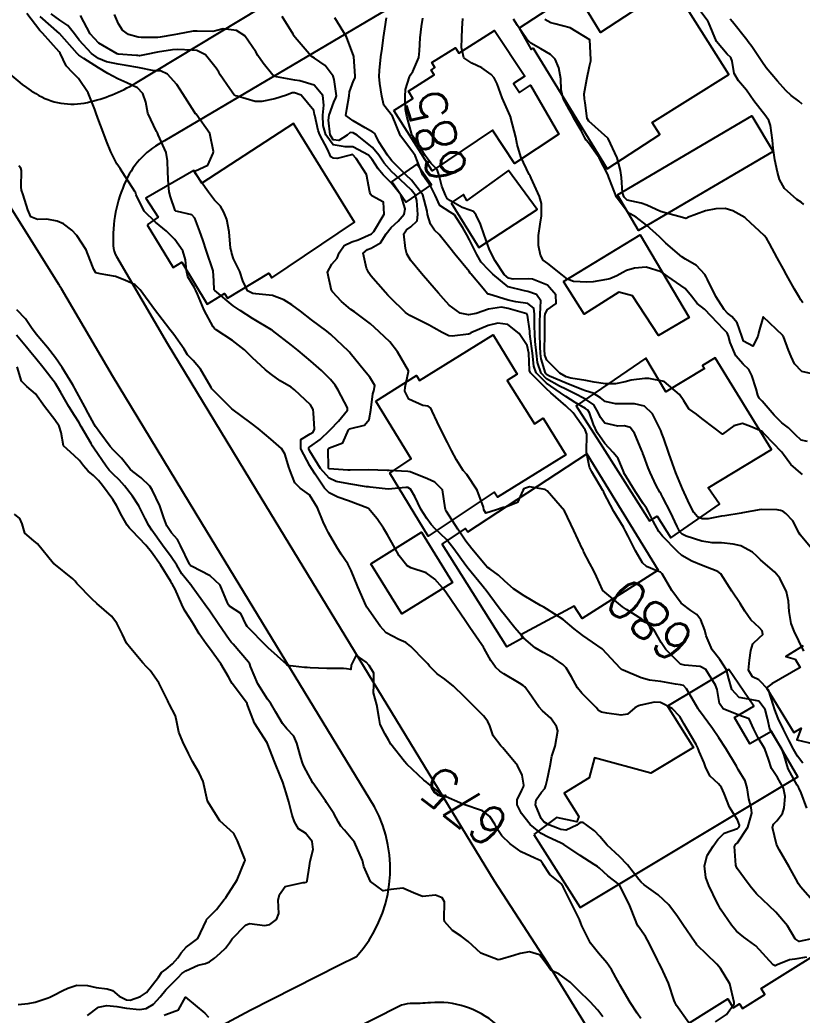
# Model space of a CAD drawing. Header units: metres. Extents: x 298520 to 308411, y 7433745 to 7450750.
# Drawn here: x 300716.8 to 300796.5, y 7447536.9 to 7447638.3 of the extents above; entities that cross this region are included whole.
import ezdxf
from ezdxf.enums import TextEntityAlignment as Align

# ---------------------------------------------------------------- set-up
doc = ezdxf.new("R2010")
doc.units = ezdxf.units.M
doc.header["$LTSCALE"] = 10
for name, color, linetype in [('Cotas', 45, 'Continuous'), ('Curvas de Nivel 1m', 11, 'Continuous'), ('Curvas de Nivel 5m', 15, 'Continuous'), ('Edificações', 30, 'Continuous'), ('Vias Primárias', 230, 'Continuous')]:
    doc.layers.add(name, color=color, linetype=linetype)
doc.styles.add('Style-STANDARD', font='STANDARD.shx')

msp = doc.modelspace()

# ---------------------------------------------------------------- linework, layer by layer
at = {"layer": 'Curvas de Nivel 1m', "flags": 128}
for points, elevation in [([(300796.67, 7447619.5), (300796.39, 7447619.74), (300795.95, 7447620.03), (300794.69, 7447621.15), (300794.17, 7447622.06), (300793.97, 7447622.8), (300793.69, 7447624.06), (300793.55, 7447625.25), (300793.47, 7447626.06), (300793.27, 7447627.56), (300793.1, 7447628.07), (300792.78, 7447628.52), (300791.58, 7447630.08), (300790.81, 7447631.16), (300790.02, 7447632.1), (300789.58, 7447632.86), (300789.36, 7447634.11), (300789.21, 7447634.48), (300788.85, 7447634.83), (300787.76, 7447636.13), (300786.95, 7447638.08), (300786.93, 7447638.14), (300786.89, 7447638.19), (300785.43, 7447640.15)], 689), ([(300787.67, 7447536.24), (300788.79, 7447537), (300789.55, 7447538.1), (300789.58, 7447538.22), (300789.14, 7447540.11), (300788.16, 7447541.69), (300787.8, 7447542.12), (300787.74, 7447542.18), (300786.8, 7447543.09), (300785.77, 7447544.1), (300785.73, 7447544.15), (300785.59, 7447544.33), (300784.33, 7447546.16), (300783.8, 7447546.99), (300782.92, 7447548.18), (300781.83, 7447549.18), (300780.4, 7447550.21), (300780.09, 7447550.47), (300779.85, 7447550.76), (300778.72, 7447552.23), (300777.88, 7447553.08), (300776.62, 7447554.25), (300775.9, 7447555.12), (300775.34, 7447555.7), (300774.56, 7447556.28), (300774.18, 7447556.55), (300773.92, 7447556.54), (300773.75, 7447556.45), (300773.56, 7447556.29), (300772.45, 7447555.76), (300771.91, 7447555.84), (300771.56, 7447555.97), (300770.68, 7447556.33), (300770.2, 7447556.62), (300769.92, 7447556.98), (300769.34, 7447558.35), (300769.4, 7447558.88), (300769.95, 7447559.64), (300770.29, 7447560.01), (300770.4, 7447560.33), (300770.52, 7447560.88), (300770.83, 7447562.33), (300771.01, 7447563.31), (300771.33, 7447564.32), (300771.6, 7447565.89), (300771.49, 7447566.32), (300770.89, 7447567.17), (300770.05, 7447567.94), (300769.66, 7447568.34), (300768.68, 7447569.75), (300768.24, 7447570.36), (300768.08, 7447570.5), (300767.7, 7447570.76), (300766.1, 7447571.7), (300765.69, 7447571.98), (300765.26, 7447572.39), (300764.78, 7447573.07), (300764.12, 7447574.29), (300764.05, 7447574.41), (300763.87, 7447574.67), (300762.64, 7447576.43), (300762.16, 7447577.14), (300761.29, 7447578.44), (300760.2, 7447580.01), (300759.87, 7447580.46), (300759.1, 7447581.35), (300758.22, 7447581.98), (300756.64, 7447582.5), (300756.23, 7447582.73), (300755.45, 7447583.72), (300755.01, 7447584.52), (300754.26, 7447585.87), (300753.87, 7447586.53), (300753.23, 7447587.49), (300752.34, 7447588.55), (300752.29, 7447588.57), (300752.26, 7447588.58), (300750.3, 7447589.31), (300749.2, 7447589.69), (300748.32, 7447590.14), (300747.85, 7447590.6), (300746.9, 7447592.05), (300746.52, 7447592.62), (300746.35, 7447592.88), (300745.45, 7447594.63), (300745.44, 7447595.57), (300746.39, 7447596.16), (300746.69, 7447596.32), (300746.84, 7447596.62), (300746.73, 7447598.29), (300746.69, 7447598.62), (300746.42, 7447599.1), (300744.81, 7447600.64), (300744.45, 7447600.9), (300743.35, 7447601.56), (300742.46, 7447602.18), (300741.85, 7447602.68), (300740.48, 7447603.93), (300739.69, 7447604.7), (300738.5, 7447605.66), (300736.83, 7447606.74), (300736.65, 7447606.87), (300736.52, 7447607.04), (300735.61, 7447608.75), (300734.92, 7447610.39), (300734.76, 7447610.76), (300734.57, 7447611.09), (300733.94, 7447612.13), (300733.81, 7447612.77), (300733.7, 7447613.88), (300733.41, 7447614.78), (300732.62, 7447615.94), (300731.77, 7447616.8), (300730.64, 7447617.7), (300729.48, 7447618.82), (300728.67, 7447620.51), (300728.6, 7447620.75), (300728.55, 7447620.83), (300728.3, 7447621.22), (300727.26, 7447622.85), (300727.03, 7447623.18), (300726.71, 7447623.64), (300726.08, 7447624.87), (300725.64, 7447625.97), (300725.31, 7447626.87), (300724.77, 7447628.3), (300724.56, 7447628.88), (300724.47, 7447629.19), (300723.79, 7447630.89), (300722.81, 7447632.36), (300722.21, 7447632.91), (300721.54, 7447633.63), (300720.92, 7447634.93), (300720.84, 7447635.06), (300719.13, 7447636.95), (300718.88, 7447637.23), (300717.54, 7447638.96)], 677), ([(300796.94, 7447542.83), (300795.75, 7447542.65), (300795.21, 7447542.58), (300793.94, 7447542.05), (300793.81, 7447541.99), (300793.74, 7447541.97), (300793.67, 7447541.98), (300793.55, 7447542.05), (300791.77, 7447543.99), (300791.68, 7447544.07), (300790.55, 7447544.86), (300789.79, 7447545.5), (300789.28, 7447546.11), (300788.19, 7447547.73), (300787.96, 7447548.12), (300787.82, 7447548.39), (300786.97, 7447550.13), (300786.67, 7447550.96), (300786.56, 7447552.14), (300786.81, 7447553.2), (300787.44, 7447554.13), (300787.9, 7447554.84), (300788.54, 7447555.48), (300789.91, 7447555.96), (300790.06, 7447556.1), (300790.1, 7447556.29), (300789.92, 7447556.82), (300789.1, 7447558.11), (300788.56, 7447559.5), (300788.29, 7447560.12), (300787.97, 7447560.51), (300787.11, 7447561.27), (300786.69, 7447562.14), (300786.5, 7447562.65), (300786, 7447563.79), (300785.85, 7447564.15), (300785.68, 7447564.49), (300784.7, 7447566.16), (300784.46, 7447566.59), (300784.04, 7447567.34), (300783.26, 7447568.18), (300782.06, 7447568.77), (300781.45, 7447568.81), (300780.06, 7447568.51), (300779.83, 7447568.45), (300779.45, 7447568.23), (300778.69, 7447567.59), (300778.05, 7447567.48), (300776.61, 7447567.69), (300776.05, 7447567.78), (300775.76, 7447567.98), (300775.51, 7447568.27), (300774.07, 7447569.73), (300773.62, 7447570.29), (300773.01, 7447571.38), (300772.45, 7447572.31), (300772.11, 7447572.66), (300771.12, 7447573.33), (300770.12, 7447573.86), (300769.29, 7447574.35), (300768.14, 7447575.34), (300767.24, 7447576.37), (300766.17, 7447577.71), (300765.86, 7447578.08), (300765.64, 7447578.39), (300764.2, 7447580.33), (300764.14, 7447580.41), (300763.88, 7447580.74), (300762.47, 7447582.43), (300762.23, 7447582.74), (300761.01, 7447584.44), (300760.26, 7447585.38), (300759.11, 7447586.47), (300758.7, 7447586.9), (300758.28, 7447587.51), (300757.67, 7447588.49), (300757.05, 7447589.76), (300756.62, 7447590.5), (300756.32, 7447590.67), (300756.13, 7447590.69), (300754.32, 7447590.52), (300752.51, 7447590.73), (300752.32, 7447590.74), (300752.12, 7447590.76), (300750.33, 7447591.07), (300749.03, 7447591.29), (300748.33, 7447591.63), (300747.46, 7447592.61), (300746.36, 7447594.39), (300746.24, 7447594.62), (300746.24, 7447594.74), (300746.37, 7447594.84), (300747.42, 7447595.57), (300748.39, 7447596.52), (300748.43, 7447596.56), (300748.47, 7447596.6), (300749.26, 7447597.44), (300750.18, 7447598.57), (300750.2, 7447598.79), (300749.24, 7447600.59), (300748.94, 7447601.09), (300748.45, 7447601.69), (300747.54, 7447602.61), (300746.47, 7447603.55), (300745.18, 7447604.63), (300744.49, 7447605.19), (300742.57, 7447606.67), (300742.54, 7447606.69), (300742.51, 7447606.7), (300742.44, 7447606.75), (300740.52, 7447607.89), (300739.25, 7447608.7), (300738.54, 7447609.2), (300736.67, 7447610.74), (300736.63, 7447610.8), (300736.57, 7447611.72), (300736.5, 7447612.74), (300736.47, 7447612.85), (300735.85, 7447614.75), (300735.46, 7447615.91), (300735.17, 7447616.75), (300734.65, 7447618.12), (300734.33, 7447618.44), (300732.87, 7447618.79), (300732.7, 7447618.84), (300732.65, 7447618.89), (300732.16, 7447620.28), (300732.04, 7447620.79), (300731.98, 7447621.5), (300731.91, 7447622.79), (300731.88, 7447623.95), (300731.72, 7447624.8), (300730.93, 7447626.62), (300730.85, 7447626.81), (300730.82, 7447626.87), (300730.75, 7447626.96), (300729.87, 7447628.82), (300729.67, 7447629.93), (300729.36, 7447630.82), (300728.8, 7447631.41), (300727.74, 7447631.91), (300726.81, 7447632.3), (300725.79, 7447632.87), (300724.83, 7447633.42), (300723.34, 7447634.39), (300722.84, 7447634.73), (300722.75, 7447634.81), (300722.67, 7447634.9), (300720.87, 7447636.93), (300718.89, 7447638.65)], 678), ([(300797.78, 7447544.78), (300796.18, 7447544.43), (300795.78, 7447544.71), (300795, 7447546.04), (300793.81, 7447547.43), (300793.13, 7447548.06), (300791.83, 7447549.3), (300791.19, 7447550.08), (300790.62, 7447550.86), (300789.86, 7447551.88), (300789.77, 7447552.1), (300789.75, 7447552.22), (300789.61, 7447554.1), (300789.69, 7447554.3), (300789.9, 7447554.5), (300790.96, 7447556.08), (300791.36, 7447557.51), (300791.29, 7447558.08), (300791.06, 7447558.97), (300790.89, 7447560.09), (300790.69, 7447560.81), (300789.98, 7447561.97), (300789.9, 7447562.1), (300789.8, 7447562.29), (300788.72, 7447564.11), (300788.02, 7447565.18), (300787.35, 7447566.13), (300786.05, 7447567.93), (300785.97, 7447568.06), (300785.91, 7447568.14), (300785.66, 7447568.54), (300784.72, 7447570.16), (300784.42, 7447570.5), (300784.09, 7447570.59), (300783.6, 7447570.66), (300782.09, 7447570.92), (300780.94, 7447571.06), (300780.09, 7447571.29), (300778.26, 7447572.08), (300778.1, 7447572.15), (300777.99, 7447572.24), (300776.12, 7447574.26), (300774.14, 7447575.61), (300773.29, 7447576.3), (300772.16, 7447577.25), (300770.46, 7447578.33), (300770.18, 7447578.48), (300769.86, 7447578.65), (300768.19, 7447579.64), (300767.09, 7447580.37), (300766.21, 7447581.14), (300765.57, 7447581.75), (300764.68, 7447582.4), (300764.4, 7447582.58), (300764.23, 7447582.76), (300762.86, 7447584.42), (300762.25, 7447585.22), (300761.44, 7447586.44), (300760.29, 7447588.25), (300760.21, 7447588.37), (300760.16, 7447588.45), (300760.13, 7447588.62), (300759.86, 7447590.46), (300759.1, 7447591.23), (300758.33, 7447591.58), (300756.57, 7447592.27), (300756.34, 7447592.32), (300754.45, 7447592.41), (300754.34, 7447592.41), (300754.24, 7447592.42), (300752.34, 7447592.49), (300750.47, 7447592.44), (300750.34, 7447592.45), (300750.23, 7447592.46), (300748.34, 7447592.57), (300748.3, 7447592.6), (300748.27, 7447592.68), (300748.22, 7447594.6), (300748.28, 7447594.69), (300748.36, 7447594.73), (300749.73, 7447595.22), (300750.3, 7447596.57), (300750.39, 7447596.66), (300751.93, 7447597.03), (300752.4, 7447597.62), (300752.58, 7447598.55), (300752.78, 7447600.21), (300752.86, 7447600.54), (300752.98, 7447601.07), (300752.46, 7447601.91), (300751.94, 7447602.56), (300750.48, 7447604.37), (300750.39, 7447604.48), (300750.3, 7447604.57), (300748.51, 7447606.26), (300748.09, 7447606.6), (300746.52, 7447607.75), (300745.41, 7447608.63), (300744.54, 7447609.28), (300743.7, 7447609.81), (300742.55, 7447610.24), (300740.85, 7447610.4), (300740.56, 7447610.44), (300740.01, 7447610.7), (300739.54, 7447611.73), (300739.24, 7447612.7), (300738.6, 7447613.99), (300738.42, 7447614.53), (300738.37, 7447614.71), (300738.27, 7447615.05), (300738.15, 7447616.72), (300737.9, 7447617.98), (300737.59, 7447618.73), (300737.26, 7447619.34), (300736.66, 7447619.94), (300736.05, 7447620.75), (300734.7, 7447622.62), (300734.64, 7447622.76), (300734.63, 7447622.83), (300734.7, 7447622.95), (300735.96, 7447623.5), (300736.53, 7447624.74), (300736.55, 7447624.92), (300736.16, 7447626.75), (300734.77, 7447628.72), (300734.73, 7447628.76), (300734.62, 7447628.91), (300733.43, 7447630.77), (300732.81, 7447631.74), (300731.87, 7447632.79), (300731.16, 7447633.14), (300730.83, 7447633.12), (300730.51, 7447633.13), (300728.83, 7447633.47), (300727.65, 7447633.67), (300726.83, 7447633.79), (300725.67, 7447634.04), (300724.84, 7447634.37), (300724.14, 7447634.89), (300722.86, 7447636.25), (300722.38, 7447636.91), (300721.71, 7447637.75), (300720.89, 7447638.3), (300720.03, 7447638.94)], 679), ([(300796.96, 7447558.01), (300796.4, 7447559.58), (300796.2, 7447560.03), (300796.11, 7447560.17), (300795.97, 7447560.37), (300795.06, 7447562.04), (300794.64, 7447563.4), (300794.42, 7447564.05), (300794.01, 7447564.69), (300793.2, 7447566.06), (300792.97, 7447567.14), (300792.73, 7447568.06), (300792.07, 7447568.92), (300791.04, 7447569.12), (300790.07, 7447569.28), (300789.34, 7447570.11), (300789.02, 7447571.18), (300788.78, 7447572.11), (300788.11, 7447573.17), (300787.33, 7447574.13), (300786.7, 7447575.58), (300786.59, 7447576.14), (300786.16, 7447577.2), (300785.75, 7447577.73), (300785.15, 7447578.16), (300784.18, 7447578.91), (300783.23, 7447580.18), (300782.22, 7447581.9), (300782.08, 7447582.05), (300781.69, 7447582.2), (300780.64, 7447582.63), (300780.23, 7447583.01), (300779.51, 7447584.23), (300778.76, 7447585.74), (300778.51, 7447586.24), (300778.28, 7447586.63), (300777.31, 7447588.25), (300776.31, 7447590.16), (300776.28, 7447590.23), (300776.26, 7447590.26), (300776.2, 7447590.38), (300775.06, 7447592.28), (300774.83, 7447592.76), (300774.54, 7447594.29), (300774.57, 7447596.11), (300774.5, 7447596.29), (300774.47, 7447596.37), (300774.4, 7447596.54), (300773.18, 7447598.3), (300772.42, 7447599.01), (300770.89, 7447600.33), (300770.44, 7447600.72), (300768.82, 7447602.35), (300768.72, 7447602.61), (300768.65, 7447604.36), (300768.49, 7447605.13), (300767.66, 7447606.37), (300766.52, 7447607.28), (300765.5, 7447607.41), (300764.52, 7447607.17), (300762.74, 7447606.43), (300762.6, 7447606.34), (300762.51, 7447606.31), (300760.86, 7447606.09), (300760.51, 7447606.13), (300759.82, 7447606.46), (300759, 7447606.95), (300758.52, 7447607.23), (300757.08, 7447607.94), (300756.53, 7447608.2), (300756.11, 7447608.5), (300754.55, 7447610.03), (300754.3, 7447610.28), (300754.06, 7447610.53), (300752.58, 7447612.24), (300752.36, 7447612.55), (300752.12, 7447613.02), (300751.78, 7447614.56), (300752.23, 7447614.93), (300752.61, 7447615.07), (300753.55, 7447615.61), (300754.14, 7447616.53), (300754.64, 7447617.18), (300755.36, 7447617.8), (300755.95, 7447618.51), (300756.08, 7447619.08), (300755.64, 7447620.51), (300754.69, 7447621.67), (300753.82, 7447622.53), (300753.32, 7447623.15), (300752.72, 7447624.1), (300752.32, 7447624.55), (300750.74, 7447625.38), (300749.95, 7447625.37), (300748.74, 7447625.6), (300747.97, 7447626.6), (300747.72, 7447627.56), (300747.69, 7447628.61), (300747.8, 7447629.62), (300747.68, 7447630.61), (300746.81, 7447631.66), (300745.35, 7447632.1), (300744.82, 7447632.17), (300742.96, 7447632.52), (300742.82, 7447632.55), (300742.59, 7447632.67), (300741.62, 7447633.9), (300741.07, 7447634.69), (300740.85, 7447635.06), (300739.73, 7447636.7), (300738.88, 7447637.25), (300737.54, 7447637.39), (300736.88, 7447637.22), (300736.48, 7447637.14), (300734.88, 7447637.17), (300734.48, 7447637.16), (300732.87, 7447636.86), (300732.52, 7447636.79), (300731.12, 7447636.55), (300730.87, 7447636.53), (300729.19, 7447636.51), (300728.87, 7447636.54), (300727.88, 7447636.84), (300727.29, 7447637.27), (300726.88, 7447637.92), (300726.46, 7447638.86)], 681), ([(300796.57, 7447562.6), (300796, 7447563.32), (300795.6, 7447564.03), (300795.18, 7447564.87), (300794.59, 7447566.04), (300794.04, 7447567.15), (300793.69, 7447568.05), (300793.53, 7447568.59), (300793.05, 7447570.06), (300792.09, 7447571.08), (300791.43, 7447571.41), (300791.04, 7447572.09), (300791.11, 7447573.09), (300791.26, 7447574.08), (300791.46, 7447574.75), (300792.14, 7447575.39), (300792.5, 7447575.71), (300792.41, 7447576.07), (300792.16, 7447576.4), (300791.27, 7447577.19), (300790.65, 7447578.09), (300790.18, 7447578.85), (300789.34, 7447580.11), (300788.22, 7447581.88), (300787.91, 7447582.12), (300786.23, 7447582.77), (300785.24, 7447583.17), (300784.24, 7447583.77), (300783.8, 7447584.17), (300782.27, 7447585.72), (300781.89, 7447586.2), (300781.33, 7447587.25), (300780.84, 7447588.21), (300780.64, 7447588.56), (300780.3, 7447589.06), (300779.53, 7447590.23), (300778.34, 7447592.19), (300778.32, 7447592.24), (300777.74, 7447593.63), (300777.25, 7447594.25), (300776.38, 7447595.15), (300775.63, 7447596.27), (300775.24, 7447597.11), (300774.83, 7447598.28), (300774.67, 7447598.55), (300774.42, 7447598.74), (300773.39, 7447599.33), (300772.43, 7447599.96), (300771.89, 7447600.32), (300770.45, 7447601.3), (300769.4, 7447602.35), (300769.15, 7447603.03), (300769.03, 7447604.35), (300768.79, 7447606.08), (300768.77, 7447606.36), (300768.75, 7447606.6), (300768.53, 7447608.25), (300768.45, 7447608.36), (300766.54, 7447608.93), (300765.89, 7447609.04), (300764.54, 7447608.84), (300763.28, 7447608.42), (300762.53, 7447608.28), (300761.66, 7447608.44), (300760.54, 7447609.27), (300759.98, 7447609.89), (300759.46, 7447610.47), (300758.57, 7447611.48), (300757.72, 7447612.49), (300756.6, 7447613.85), (300756.22, 7447614.5), (300756.09, 7447615.02), (300755.93, 7447616.51), (300756.2, 7447616.94), (300756.64, 7447617.24), (300757.3, 7447617.84), (300757.37, 7447618.49), (300757.24, 7447619.92), (300757.09, 7447620.5), (300756.68, 7447621.01), (300755.04, 7447622.52), (300754.71, 7447622.84), (300753.91, 7447623.73), (300753.37, 7447624.54), (300752.73, 7447625.33), (300751.17, 7447626.57), (300750.76, 7447626.82), (300750.46, 7447626.86), (300750.17, 7447626.58), (300749.31, 7447626.02), (300748.75, 7447626.11), (300748.44, 7447626.59), (300748.27, 7447628.1), (300748.31, 7447628.6), (300748.79, 7447629.95), (300749.02, 7447630.36), (300749.06, 7447630.59), (300748.82, 7447632.25), (300748.72, 7447632.59), (300747.91, 7447633.68), (300746.84, 7447634.41), (300746.51, 7447634.62), (300744.86, 7447636.51), (300744.77, 7447636.64), (300744.65, 7447636.86), (300743.53, 7447638.65)], 682), ([(300796.66, 7447574.02), (300796.14, 7447575.06), (300795.68, 7447576.03), (300795.36, 7447576.84), (300795.16, 7447578.04), (300795.11, 7447579.11), (300794.9, 7447580.04), (300794.21, 7447581.46), (300793.72, 7447582.06), (300792.24, 7447583.33), (300791.86, 7447583.69), (300791.42, 7447584.08), (300790.25, 7447584.75), (300789.45, 7447584.92), (300788.26, 7447585.03), (300787.32, 7447585.06), (300786.26, 7447585.23), (300784.69, 7447585.74), (300784.27, 7447585.94), (300784.04, 7447586.17), (300783.75, 7447586.71), (300783.07, 7447588.18), (300782.31, 7447589.67), (300782.12, 7447590), (300782, 7447590.19), (300781.63, 7447590.89), (300781, 7447592.2), (300780.81, 7447592.67), (300780.36, 7447593.92), (300780.28, 7447594.13), (300780.25, 7447594.21), (300780.16, 7447594.42), (300779.42, 7447596.22), (300778.97, 7447596.81), (300778.4, 7447596.97), (300777.71, 7447596.94), (300776.4, 7447597.22), (300775.94, 7447597.8), (300775.76, 7447598.27), (300775.26, 7447599.11), (300774.43, 7447599.69), (300773.24, 7447600.3), (300772.44, 7447600.69), (300771.77, 7447600.99), (300770.45, 7447601.76), (300769.92, 7447602.34), (300769.55, 7447603.42), (300769.44, 7447604.35), (300769.31, 7447605.54), (300769.27, 7447606.35), (300769.25, 7447607.08), (300769.23, 7447608.35), (300769.15, 7447608.96), (300768.54, 7447609.42), (300767.32, 7447609.59), (300766.55, 7447609.76), (300764.59, 7447610.37), (300764.55, 7447610.37), (300764.52, 7447610.37), (300764.46, 7447610.4), (300764.01, 7447610.96), (300762.74, 7447612.43), (300762.68, 7447612.52), (300762.59, 7447612.67), (300761.13, 7447614.44), (300760.61, 7447615.1), (300759.51, 7447616.47), (300759.06, 7447616.89), (300758.64, 7447617.49), (300758.35, 7447618.48), (300758.31, 7447618.83), (300757.88, 7447620.49), (300756.7, 7447622), (300756.16, 7447622.51), (300754.72, 7447623.96), (300754.46, 7447624.26), (300754.27, 7447624.53), (300753.39, 7447625.89), (300753.07, 7447626.55), (300752.96, 7447626.75), (300752.76, 7447626.89), (300752, 7447627.32), (300750.77, 7447628.03), (300750.03, 7447628.58), (300750.13, 7447629.22), (300750.37, 7447630.57), (300750.41, 7447630.97), (300750.82, 7447632.1), (300750.97, 7447632.41), (300750.99, 7447632.57), (300750.84, 7447634.57), (300750.1, 7447636.58), (300748.89, 7447638.53)], 683), ([(300797.86, 7447584), (300796.27, 7447585.86), (300796.18, 7447586.02), (300795.54, 7447587.28), (300794.83, 7447588.04), (300794.51, 7447588.26), (300794.3, 7447588.35), (300793.96, 7447588.39), (300792.3, 7447588.43), (300790.4, 7447588.1), (300790.29, 7447588.08), (300788.6, 7447587.81), (300788.29, 7447587.76), (300786.92, 7447587.5), (300786.29, 7447587.48), (300785.84, 7447587.7), (300785.47, 7447588.15), (300785.05, 7447588.91), (300784.47, 7447590.17), (300784.32, 7447590.53), (300783.64, 7447592.18), (300783.29, 7447593.12), (300782.91, 7447594.18), (300782.39, 7447595.68), (300782.2, 7447596.19), (300782.09, 7447596.5), (300781.24, 7447598.2), (300780.42, 7447598.97), (300779.41, 7447599.21), (300778.42, 7447599.2), (300777.48, 7447599.19), (300776.42, 7447599.45), (300775.97, 7447599.81), (300775.21, 7447600.28), (300774.44, 7447600.53), (300774.07, 7447600.66), (300772.45, 7447601.31), (300770.77, 7447602.02), (300770.46, 7447602.19), (300770.35, 7447602.33), (300769.93, 7447603.8), (300769.86, 7447604.34), (300769.8, 7447605.04), (300769.77, 7447606.34), (300769.77, 7447607.58), (300769.82, 7447608.34), (300769.89, 7447609.68), (300769.43, 7447610.35), (300768.56, 7447610.66), (300768.21, 7447610.71), (300766.56, 7447611.12), (300764.99, 7447612.4), (300764.59, 7447612.81), (300763.81, 7447613.63), (300763.36, 7447614.42), (300762.63, 7447615.92), (300762.33, 7447616.43), (300761.94, 7447617.13), (300761.1, 7447618.45), (300760.66, 7447618.74), (300759.61, 7447619.41), (300759.12, 7447620.47), (300758.69, 7447621.33), (300757.85, 7447622.49), (300757.32, 7447623.89), (300757.07, 7447624.5), (300756.73, 7447624.97), (300755.6, 7447626.51), (300754.77, 7447628.52), (300753.89, 7447629.64), (300753.68, 7447630.54), (300753.5, 7447631.85), (300753.43, 7447632.54), (300753.45, 7447633.17), (300753.59, 7447634.54), (300753.73, 7447635.41), (300753.87, 7447636.53), (300754, 7447637.41), (300754.15, 7447638.53)], 684), ([(300797.03, 7447595.37), (300796.39, 7447595.52), (300795.8, 7447596.03), (300795.11, 7447596.75), (300794.41, 7447597.27), (300793.65, 7447598.06), (300792.43, 7447599.46), (300792.12, 7447599.77), (300791.96, 7447600.08), (300791.79, 7447600.73), (300791.38, 7447602.09), (300791.07, 7447602.7), (300790.47, 7447603.23), (300789.74, 7447604.11), (300789.17, 7447605.45), (300788.99, 7447606.11), (300788.85, 7447606.45), (300788.52, 7447606.78), (300787.24, 7447608.13), (300786.54, 7447608.84), (300785.8, 7447609.41), (300785.21, 7447610.16), (300784.56, 7447610.95), (300782.82, 7447612.19), (300782.58, 7447612.35), (300782.13, 7447612.65), (300780.59, 7447613.11), (300779.4, 7447613.03), (300778.59, 7447612.77), (300778.24, 7447612.59), (300777.61, 7447612.25), (300776.89, 7447611.95), (300776.58, 7447611.86), (300775.21, 7447611.64), (300774.57, 7447611.61), (300773.21, 7447611.66), (300772.58, 7447611.9), (300772.08, 7447612.32), (300770.59, 7447613.49), (300770.11, 7447613.85), (300769.83, 7447614.34), (300769.64, 7447615.32), (300769.64, 7447616.34), (300769.82, 7447617.51), (300769.94, 7447618.34), (300769.94, 7447619.61), (300769.74, 7447620.34), (300768.88, 7447622.18), (300768.81, 7447622.36), (300768.78, 7447622.44), (300768.7, 7447622.55), (300767.83, 7447624.37), (300767.48, 7447625.63), (300767.35, 7447626.37), (300766.84, 7447628.31), (300766.83, 7447628.38), (300766.77, 7447628.54), (300765.95, 7447630.39), (300765.42, 7447631.79), (300765.12, 7447632.4), (300764.83, 7447632.74), (300763.86, 7447633.44), (300762.84, 7447633.92), (300762.04, 7447634.44), (300761.79, 7447635.5), (300761.83, 7447636.44), (300761.88, 7447637.43), (300761.95, 7447638.44)], 686), ([(300798.4, 7447602.07), (300796.47, 7447602.51), (300795.71, 7447603.27), (300795.36, 7447604.04), (300795.11, 7447604.66), (300794.58, 7447606.05), (300794.56, 7447606.1), (300794.51, 7447606.17), (300792.53, 7447608.07), (300792.06, 7447606.53), (300791.98, 7447606.08), (300791.48, 7447605.09), (300790.51, 7447605.6), (300790.33, 7447606.09), (300789.88, 7447607.45), (300789.34, 7447608.11), (300788.88, 7447608.45), (300788.54, 7447608.8), (300787.69, 7447610.13), (300786.85, 7447611.87), (300786.72, 7447612.14), (300786.59, 7447612.37), (300785.74, 7447613.29), (300784.6, 7447613.94), (300784.23, 7447614.17), (300782.62, 7447615.57), (300781.96, 7447616.2), (300780.64, 7447617.42), (300779.58, 7447618.23), (300778.97, 7447618.55), (300778.66, 7447618.78), (300777.57, 7447620.25), (300776.86, 7447622.1), (300776.82, 7447622.26), (300776.71, 7447622.58), (300775.81, 7447624.27), (300774.74, 7447625.79), (300774.51, 7447626.05), (300774.37, 7447626.29), (300773.99, 7447627.05), (300773.25, 7447628.3), (300773.09, 7447628.62), (300772.78, 7447629.18), (300772.16, 7447630.32), (300771.95, 7447631.18), (300771.91, 7447632.32), (300771.72, 7447633.44), (300771.35, 7447634.32), (300770.85, 7447634.8), (300769.87, 7447635.36), (300768.86, 7447635.95), (300768.45, 7447636.36), (300767.51, 7447637.74), (300767.1, 7447638.38)], 687), ([(300796.55, 7447609.49), (300796.34, 7447609.81), (300796.22, 7447610.02), (300795.72, 7447610.87), (300795.07, 7447612.04), (300794.9, 7447612.36), (300794.59, 7447612.93), (300793.94, 7447614.06), (300793.16, 7447615.52), (300792.86, 7447616.07), (300792.63, 7447616.35), (300790.76, 7447618.09), (300790.65, 7447618.17), (300789.42, 7447618.87), (300788.66, 7447619.09), (300787.71, 7447619.08), (300786.66, 7447618.88), (300784.8, 7447618.17), (300784.71, 7447618.11), (300784.65, 7447618.09), (300784.32, 7447618.17), (300782.66, 7447618.61), (300782.06, 7447618.8), (300780.67, 7447619.45), (300780.09, 7447619.64), (300778.67, 7447619.96), (300778.36, 7447620.24), (300778.21, 7447620.71), (300778.1, 7447622.25), (300778, 7447622.96), (300777.66, 7447624.25), (300776.74, 7447626.22), (300776.71, 7447626.26), (300774.77, 7447627.99), (300774.61, 7447628.28), (300774.38, 7447629.87), (300774.31, 7447630.29), (300774.3, 7447630.79), (300774.56, 7447632.28), (300774.84, 7447633.61), (300774.97, 7447634.15), (300774.98, 7447634.28), (300774.86, 7447636.28), (300772.88, 7447637.51), (300771.29, 7447637.93), (300770.89, 7447638), (300770.28, 7447638.34)], 688), ([(300784.94, 7447536.16), (300783.69, 7447537.91), (300783.55, 7447538.17), (300783.45, 7447538.42), (300782.87, 7447540.18), (300782.12, 7447541.81), (300781.92, 7447542.19), (300781.75, 7447542.53), (300780.96, 7447544.2), (300780.52, 7447544.95), (300779.79, 7447545.98), (300779.65, 7447546.22), (300779.57, 7447546.45), (300778.86, 7447548.23), (300777.84, 7447550.24), (300776.71, 7447551.12), (300775.86, 7447551.89), (300775.66, 7447552.06), (300775.3, 7447552.27), (300773.88, 7447553.2), (300772.23, 7447554.31), (300771.89, 7447554.48), (300770.63, 7447555.06), (300769.9, 7447555.44), (300768.79, 7447556.35), (300767.92, 7447557.49), (300767.47, 7447558.36), (300767.46, 7447558.85), (300767.96, 7447559.84), (300768.13, 7447560.19), (300768.16, 7447560.36), (300767.97, 7447561.39), (300767.51, 7447562.36), (300766.01, 7447564.17), (300765.8, 7447564.38), (300765.03, 7447565.4), (300764.68, 7447566.4), (300764.49, 7447566.86), (300764.04, 7447567.41), (300763.07, 7447568.42), (300762.07, 7447569.4), (300760.98, 7447570.44), (300760.09, 7447571.17), (300759.33, 7447571.69), (300758.55, 7447572.47), (300758.36, 7447572.73), (300758.11, 7447573), (300756.64, 7447574.49), (300756.13, 7447574.9), (300755.43, 7447575.21), (300754.14, 7447575.89), (300753.51, 7447576.54), (300752.17, 7447578.49), (300752.13, 7447578.55), (300752.1, 7447578.62), (300751.25, 7447580.56), (300750.56, 7447582.23), (300750.41, 7447582.57), (300750.23, 7447582.89), (300749.54, 7447583.88), (300749.1, 7447584.59), (300748.27, 7447586.08), (300747.97, 7447586.6), (300747.72, 7447587.17), (300747.15, 7447588.61), (300746.31, 7447589.92), (300745.36, 7447590.63), (300744.84, 7447591.15), (300744.34, 7447592.38), (300744.28, 7447592.58), (300744.26, 7447592.64), (300743.82, 7447594.11), (300743.47, 7447594.65), (300742.38, 7447595.62), (300741.09, 7447596.68), (300740.4, 7447597.23), (300738.41, 7447598.71), (300736.44, 7447600.68), (300736.39, 7447600.74), (300736.31, 7447600.88), (300735.23, 7447602.75), (300734.47, 7447603.62), (300733.91, 7447604.2), (300733.55, 7447604.77), (300732.51, 7447606.28), (300732.09, 7447606.79), (300730.53, 7447608.81), (300729.07, 7447610.82), (300728.57, 7447611.32), (300727.52, 7447611.79), (300726.58, 7447612.18), (300725.02, 7447612.44), (300724.58, 7447612.55), (300724.36, 7447612.88), (300724.24, 7447613.23), (300723.58, 7447614.89), (300722.62, 7447616.36), (300722.13, 7447616.91), (300721.26, 7447617.55), (300720.64, 7447617.81), (300719.58, 7447618), (300718.64, 7447617.98), (300717.96, 7447618.27), (300717.64, 7447618.97), (300717.16, 7447620.49), (300717.01, 7447620.98), (300716.97, 7447621.26), (300716.99, 7447622.98), (300716.94, 7447623.21), (300716.71, 7447623.44)], 676), ([(300776.18, 7447536.77), (300775.68, 7447537.44), (300774.91, 7447538.28), (300773.71, 7447539.45), (300772.87, 7447540.3), (300771.73, 7447541.1), (300770.91, 7447541.5), (300770.33, 7447542.33), (300769.75, 7447543.07), (300768.74, 7447543.37), (300767.76, 7447543.2), (300767.12, 7447543), (300765.75, 7447542.59), (300765.55, 7447542.57), (300763.76, 7447543.24), (300762.47, 7447544.42), (300761.78, 7447544.99), (300760.89, 7447545.55), (300760.07, 7447546.46), (300760.04, 7447546.7), (300760.06, 7447548.46), (300759.82, 7447548.87), (300759.15, 7447549.14), (300757.82, 7447549.03), (300756.92, 7447549.39), (300755.83, 7447549.86), (300754.61, 7447549.74), (300753.83, 7447549.6), (300752.55, 7447550.54), (300751.86, 7447552.08), (300751.75, 7447552.55), (300751.72, 7447552.69), (300750.92, 7447554.56), (300749.9, 7447555.77), (300749.53, 7447556.2), (300749.29, 7447556.58), (300748.8, 7447557.46), (300748.06, 7447558.6), (300747.94, 7447558.77), (300746.67, 7447560.61), (300745.98, 7447561.85), (300745.72, 7447562.36), (300745.6, 7447562.63), (300745.43, 7447563.19), (300745.02, 7447564.63), (300744.72, 7447565.34), (300744.03, 7447566.1), (300743.56, 7447566.65), (300742.9, 7447567.81), (300742.39, 7447568.67), (300742.06, 7447569.13), (300741.07, 7447570.68), (300740.33, 7447572.46), (300740.24, 7447572.69), (300740.11, 7447572.89), (300738.55, 7447574.71), (300738.35, 7447574.93), (300738.14, 7447575.19), (300737.09, 7447576.73), (300736.17, 7447578.09), (300735.69, 7447578.74), (300734.39, 7447580.57), (300734.25, 7447580.76), (300734.2, 7447580.81), (300733.34, 7447581.9), (300732.8, 7447582.78), (300732.24, 7447583.63), (300731.36, 7447584.8), (300730.27, 7447586.33), (300729.95, 7447586.81), (300729.58, 7447587.52), (300728.94, 7447588.82), (300728.31, 7447589.79), (300727.47, 7447590.84), (300726.93, 7447591.45), (300726.33, 7447592.03), (300725.93, 7447592.46), (300725.63, 7447592.87), (300724.36, 7447594.7), (300724.28, 7447594.8), (300724.23, 7447594.88), (300724.08, 7447595.17), (300723.08, 7447596.9), (300722.83, 7447597.33), (300722.4, 7447598.01), (300721.82, 7447598.92), (300721, 7447600.36), (300720.68, 7447600.93), (300720.45, 7447601.28), (300719.17, 7447602.94), (300718.47, 7447603.82), (300717.95, 7447604.43), (300717.51, 7447604.96), (300716.5, 7447606.2)], 674), ([(300723.71, 7447536.89), (300724.83, 7447537.73), (300725.69, 7447537.91), (300726.7, 7447537.83), (300727.69, 7447537.65), (300729, 7447537.5), (300729.69, 7447537.62), (300730.44, 7447538.05), (300731.11, 7447538.8), (300731.71, 7447539.5), (300732.96, 7447540.78), (300733.33, 7447541.17), (300733.73, 7447541.46), (300734.99, 7447542.01), (300735.74, 7447542.2), (300736.13, 7447542.35), (300736.66, 7447542.73), (300737.24, 7447543.23), (300737.76, 7447543.77), (300738.17, 7447544.31), (300738.45, 7447544.71), (300739.79, 7447546.11), (300740.21, 7447546.26), (300741.79, 7447546.08), (300742.29, 7447546.16), (300742.98, 7447546.66), (300743.19, 7447547.27), (300743.15, 7447548.66), (300743.26, 7447549.23), (300743.84, 7447550.04), (300745.68, 7447550.46), (300745.84, 7447550.45), (300745.98, 7447550.48), (300746.07, 7447550.62), (300746.33, 7447552.15), (300746.39, 7447552.61), (300746.7, 7447553.79), (300746.6, 7447554.61), (300745.9, 7447555.48), (300745.19, 7447555.92), (300744.79, 7447556.64), (300744.57, 7447557.3), (300744.21, 7447558.65), (300743.95, 7447559.59), (300743.6, 7447560.65), (300743.38, 7447561.25), (300742.79, 7447562.66), (300742.01, 7447564.67), (300740.73, 7447566.68), (300740.05, 7447568.43), (300739.99, 7447568.63), (300739.96, 7447568.69), (300739.71, 7447569.04), (300738.46, 7447570.71), (300738.32, 7447570.95), (300738.09, 7447571.4), (300737.29, 7447572.73), (300736.13, 7447574.32), (300735.8, 7447574.74), (300735.1, 7447575.79), (300734.51, 7447576.76), (300734.16, 7447577.3), (300733.6, 7447578.2), (300733.32, 7447578.77), (300732.66, 7447580.32), (300732.38, 7447580.79), (300732.31, 7447580.9), (300732.21, 7447581.09), (300731.14, 7447582.8), (300730.24, 7447584.11), (300729.67, 7447584.82), (300728.27, 7447586.27), (300727.98, 7447586.55), (300727.77, 7447586.84), (300727.21, 7447587.78), (300726.66, 7447588.85), (300726.3, 7447589.46), (300725.25, 7447590.87), (300724.85, 7447591.4), (300724.33, 7447591.92), (300723.77, 7447592.33), (300723.31, 7447592.9), (300722.89, 7447593.44), (300722.35, 7447593.95), (300721.28, 7447594.92), (300721.03, 7447596.28), (300720.82, 7447596.93), (300720.4, 7447597.59), (300719.34, 7447598.94), (300718.43, 7447600.22), (300717.53, 7447600.96), (300717, 7447601.52), (300716.57, 7447602.98)], 673), ([(300716.65, 7447538.01), (300717.69, 7447538.13), (300718.38, 7447538.26), (300719.7, 7447538.69), (300719.87, 7447538.76), (300720.21, 7447538.92), (300721.2, 7447539.43), (300721.71, 7447539.67), (300722.64, 7447539.97), (300723.71, 7447539.96), (300724.59, 7447539.75), (300725.71, 7447539.6), (300726.28, 7447539.43), (300726.94, 7447538.85), (300727.7, 7447538.48), (300728.07, 7447538.46), (300729.12, 7447538.82), (300729.71, 7447539.23), (300730.94, 7447540.8), (300731.26, 7447541.26), (300731.73, 7447541.62), (300732.37, 7447542.15), (300732.91, 7447542.78), (300733.26, 7447543.27), (300733.76, 7447543.85), (300734.29, 7447544.23), (300734.95, 7447544.75), (300735.79, 7447546.54), (300735.85, 7447546.68), (300735.9, 7447546.74), (300736.85, 7447547.69), (300737.64, 7447548.72), (300737.74, 7447548.81), (300737.82, 7447548.9), (300738.95, 7447550.7), (300739.71, 7447552.54), (300739.76, 7447552.69), (300739.74, 7447552.82), (300739, 7447554.7), (300738.61, 7447555.42), (300737.91, 7447556.08), (300737.21, 7447556.73), (300735.93, 7447558.74), (300735.51, 7447560.74), (300735.09, 7447561.63), (300734.41, 7447562.76), (300734, 7447563.57), (300733.44, 7447564.77), (300733.02, 7447565.77), (300732.81, 7447566.78), (300732.68, 7447567.42), (300732.05, 7447568.64), (300731.97, 7447568.79), (300731.9, 7447568.95), (300730.97, 7447570.8), (300730.1, 7447572.04), (300729.71, 7447572.43), (300729.36, 7447572.82), (300728.12, 7447574.29), (300727.69, 7447574.84), (300727.27, 7447575.72), (300726.71, 7447576.85), (300726.16, 7447577.59), (300724.68, 7447578.87), (300724.18, 7447579.29), (300722.64, 7447580.9), (300722.45, 7447581.15), (300722.21, 7447581.39), (300720.28, 7447582.93), (300720.22, 7447582.99), (300718.62, 7447584.95), (300718.26, 7447585.25), (300717.34, 7447586.04), (300717.06, 7447586.97), (300716.84, 7447587.53), (300716.28, 7447587.97)], 672), ([(300731.54, 7447536.93), (300731.68, 7447537), (300733, 7447537.46), (300733.7, 7447538.77), (300735.68, 7447537.13), (300736.04, 7447536.74)], 674)]:
    msp.add_lwpolyline(points, dxfattribs=dict(at, elevation=elevation))
at = {"layer": 'Curvas de Nivel 5m', "flags": 128}
for points, elevation in [([(300797.82, 7447548.31), (300796.32, 7447550.02), (300796.13, 7447550.31), (300795.85, 7447550.82), (300795.18, 7447552.04), (300794.19, 7447553.74), (300794.01, 7447554.05), (300793.89, 7447554.36), (300793.48, 7447556.05), (300793.58, 7447556.39), (300793.92, 7447556.74), (300794.5, 7447557.47), (300794.66, 7447558.04), (300794.77, 7447559.22), (300794.59, 7447560.04), (300793.97, 7447561.14), (300793.37, 7447562.06), (300793.05, 7447563), (300792.69, 7447564.06), (300792.02, 7447565.17), (300791.57, 7447566.08), (300791.08, 7447567.12), (300790.05, 7447567.48), (300788.44, 7447568.12), (300788.06, 7447568.68), (300787.82, 7447570.12), (300787.67, 7447570.54), (300786.68, 7447572.13), (300786.11, 7447572.45), (300784.51, 7447572.57), (300784.11, 7447572.7), (300782.62, 7447574.18), (300782.13, 7447574.9), (300781.37, 7447576.2), (300780.78, 7447576.83), (300780.16, 7447577.28), (300778.61, 7447578.24), (300778.18, 7447578.54), (300776.61, 7447579.84), (300776.2, 7447580.2), (300776.16, 7447580.26), (300775.56, 7447581.62), (300775.23, 7447582.27), (300774.87, 7447582.93), (300774.24, 7447584.17), (300774.19, 7447584.29), (300774.13, 7447584.41), (300773.25, 7447586.3), (300772.29, 7447588.31), (300770.52, 7447590.33), (300770.32, 7447590.47), (300768.71, 7447590.74), (300768.33, 7447590.62), (300768.16, 7447590.53), (300768.03, 7447590.36), (300767.5, 7447589.17), (300766.3, 7447588.68), (300766.03, 7447588.65), (300765.36, 7447588.39), (300764.29, 7447588.08), (300764.09, 7447588.41), (300764.03, 7447588.68), (300763.4, 7447590.42), (300762.34, 7447592), (300761.98, 7447592.43), (300761.29, 7447593.51), (300760.79, 7447594.45), (300760.38, 7447595.26), (300759.77, 7447596.46), (300759.31, 7447597.37), (300758.82, 7447598.47), (300758.69, 7447598.75), (300758.42, 7447598.98), (300757.87, 7447599.04), (300756.43, 7447599.69), (300756.04, 7447600.5), (300756.06, 7447600.89), (300756.41, 7447602.5), (300756.41, 7447602.56), (300755.29, 7447604.51), (300754.5, 7447605.53), (300753.43, 7447606.54), (300752.95, 7447606.97), (300752.52, 7447607.34), (300750.9, 7447608.57), (300750.54, 7447608.83), (300749.58, 7447609.62), (300748.65, 7447610.6), (300748.56, 7447610.75), (300748.15, 7447612.6), (300748.59, 7447613.43), (300749.15, 7447614.04), (300749.36, 7447614.58), (300749.85, 7447615.34), (300750.62, 7447615.69), (300751.27, 7447615.91), (300752.63, 7447616.52), (300752.65, 7447616.53), (300752.66, 7447616.55), (300752.86, 7447616.77), (300753.94, 7447618.53), (300753.87, 7447619.74), (300752.67, 7447620.4), (300752.53, 7447620.55), (300752.47, 7447620.76), (300752.12, 7447622.56), (300751.08, 7447624.21), (300750.75, 7447624.57), (300750.72, 7447624.58), (300750.71, 7447624.59), (300750.61, 7447624.57), (300749.13, 7447624.18), (300748.72, 7447624.24), (300748.49, 7447624.36), (300748.41, 7447624.59), (300748.17, 7447625.16), (300747.37, 7447626.61), (300747.2, 7447627.06), (300746.86, 7447628.62), (300746.84, 7447628.69), (300746.78, 7447629.09), (300745.49, 7447630.63), (300744.8, 7447630.87), (300744.56, 7447630.88), (300743.98, 7447630.65), (300742.79, 7447630.26), (300741.47, 7447630), (300740.79, 7447630.01), (300738.95, 7447630.55), (300738.79, 7447630.59), (300738.71, 7447630.63), (300738.63, 7447630.71), (300738.22, 7447631.3), (300737.24, 7447632.73), (300737.08, 7447632.99), (300736.83, 7447633.39), (300735.72, 7447634.75), (300734.85, 7447635.18), (300734.37, 7447635.24), (300732.85, 7447635.31), (300732.36, 7447635.27), (300730.85, 7447635.01), (300730.68, 7447634.98), (300729.85, 7447634.82), (300729, 7447634.67), (300728.84, 7447634.68), (300728.71, 7447634.7), (300726.84, 7447634.84), (300726.74, 7447634.86), (300724.86, 7447635.94), (300724, 7447636.89), (300723.02, 7447638.77)], 680), ([(300796.52, 7447592.02), (300796.34, 7447592.15), (300795.35, 7447593.03), (300794.58, 7447594.05), (300794.37, 7447594.3), (300792.7, 7447596.07), (300792.4, 7447596.39), (300791.22, 7447596.91), (300790.4, 7447597.2), (300789.54, 7447596.97), (300788.39, 7447596.12), (300786.41, 7447597.62), (300786.12, 7447597.86), (300785.73, 7447598.15), (300784.96, 7447598.71), (300784.43, 7447599.51), (300783.99, 7447600.17), (300782.45, 7447601.47), (300780.87, 7447601.8), (300780.46, 7447601.79), (300779.07, 7447601.61), (300778.45, 7447601.43), (300777.47, 7447601.23), (300776.45, 7447601.25), (300775.32, 7447601.41), (300774.45, 7447601.57), (300772.94, 7447601.82), (300772.46, 7447601.97), (300771.8, 7447602.32), (300770.48, 7447603.65), (300770.3, 7447604.15), (300770.27, 7447604.33), (300770.25, 7447604.56), (300770.27, 7447606.33), (300770.3, 7447608.1), (300770.32, 7447608.33), (300770.54, 7447608.79), (300771.45, 7447609.41), (300771.4, 7447610.32), (300770.57, 7447611.29), (300769.02, 7447611.91), (300768.58, 7447611.95), (300767.05, 7447611.9), (300766.58, 7447612), (300766.15, 7447612.38), (300765.23, 7447613.76), (300764.9, 7447614.4), (300764.61, 7447614.98), (300764.1, 7447616.41), (300763.74, 7447617.51), (300763.3, 7447618.42), (300763.02, 7447618.79), (300762.66, 7447618.94), (300761.88, 7447619.22), (300760.67, 7447619.88), (300760.35, 7447620.13), (300760.16, 7447620.46), (300759.79, 7447621.36), (300759.54, 7447622.47), (300759.32, 7447623.08), (300758.71, 7447623.68), (300758.11, 7447624.49), (300756.87, 7447626.39), (300756.8, 7447626.5), (300756.79, 7447626.54), (300756.75, 7447626.64), (300756.22, 7447628.51), (300756.09, 7447629.19), (300756.05, 7447630.51), (300756.1, 7447631.22), (300756.49, 7447632.5), (300756.61, 7447632.71), (300756.83, 7447633.07), (300757.46, 7447634.49), (300757.52, 7447635.16), (300757.59, 7447636.49), (300757.72, 7447637.64), (300757.87, 7447638.49)], 685), ([(300796.48, 7447629.72), (300796.15, 7447630.03), (300795.37, 7447630.62), (300794.81, 7447631.13), (300793.97, 7447632.06), (300792.84, 7447633.44), (300792.38, 7447634.07), (300791.35, 7447635.6), (300791, 7447636.09), (300790.87, 7447636.27), (300789.4, 7447638.11), (300789.17, 7447638.39)], 690), ([(300780.06, 7447536.6), (300779.68, 7447537.15), (300778.97, 7447538.23), (300777.92, 7447540.03), (300777.81, 7447540.24), (300777.72, 7447540.4), (300777.07, 7447541.58), (300776.61, 7447542.26), (300775.76, 7447543.24), (300774.93, 7447544.28), (300774.05, 7447546.03), (300773.95, 7447546.29), (300773.8, 7447546.66), (300773, 7447548.3), (300772.14, 7447550), (300771.95, 7447550.31), (300771.84, 7447550.4), (300770.78, 7447551.25), (300770.07, 7447552.34), (300769.87, 7447552.64), (300769.28, 7447552.94), (300767.88, 7447553.58), (300766.77, 7447554.37), (300765.9, 7447555.2), (300765.42, 7447555.9), (300765.19, 7447556.39), (300764.69, 7447557.16), (300763.93, 7447557.73), (300761.93, 7447558.43), (300759.95, 7447559.31), (300758.44, 7447560.48), (300758.19, 7447560.7), (300757.97, 7447560.88), (300756.24, 7447562.5), (300755.99, 7447562.78), (300754.62, 7447564.52), (300754.39, 7447564.9), (300754.02, 7447565.56), (300753.51, 7447566.54), (300753.43, 7447567.14), (300753.19, 7447568.54), (300752.84, 7447569.78), (300752.88, 7447570.54), (300752.87, 7447571.77), (300752.39, 7447572.55), (300752.11, 7447572.89), (300751.09, 7447573.59), (300750.56, 7447572.57), (300750.53, 7447572.13), (300750.1, 7447572.2), (300749.77, 7447572.25), (300748.1, 7447572.24), (300746.4, 7447572.31), (300746.1, 7447572.34), (300745.83, 7447572.36), (300744.1, 7447572.55), (300744.06, 7447572.6), (300744.03, 7447572.64), (300742.13, 7447574.35), (300741.8, 7447574.67), (300740.15, 7447576.35), (300739.98, 7447576.52), (300739.87, 7447576.69), (300739.33, 7447577.86), (300738.17, 7447578.6), (300738.06, 7447578.72), (300737.98, 7447578.92), (300737.23, 7447580.73), (300736.21, 7447581.7), (300734.31, 7447582.68), (300734.22, 7447582.72), (300734.2, 7447582.74), (300734.19, 7447582.76), (300734.12, 7447582.86), (300733.2, 7447584.78), (300732.87, 7447585.39), (300732.27, 7447586.08), (300731.8, 7447586.79), (300731.5, 7447587.58), (300731.1, 7447588.8), (300730.32, 7447590.45), (300730.07, 7447590.81), (300729.19, 7447591.68), (300728.34, 7447592.3), (300728.05, 7447592.55), (300727.82, 7447592.84), (300727.18, 7447593.68), (300726.36, 7447594.48), (300726.02, 7447594.86), (300724.97, 7447596.29), (300724.55, 7447596.88), (300724.4, 7447597.12), (300723.77, 7447598.26), (300723.43, 7447598.89), (300722.44, 7447600.76), (300722.35, 7447600.91), (300722.23, 7447601.13), (300721.13, 7447602.92), (300720.47, 7447603.89), (300719.65, 7447604.94), (300718.5, 7447606.3), (300718.02, 7447606.96), (300717.42, 7447607.86), (300716.53, 7447608.79)], 675)]:
    msp.add_lwpolyline(points, dxfattribs=dict(at, elevation=elevation))
at = {"layer": 'Edificações'}
for points in [[(300767.68, 7447637.48), (300768.9, 7447635.3), (300769.11, 7447635.42), (300776.62, 7447623.13), (300782.01, 7447626.64), (300781.22, 7447627.85), (300789.02, 7447632.75), (300783.28, 7447641.86), (300775.95, 7447637.02), (300773.42, 7447641.23)], [(300754.9, 7447629.09), (300756.86, 7447630.3), (300756.39, 7447631.06), (300759.03, 7447632.71), (300758.72, 7447633.21), (300759.1, 7447633.45), (300758.78, 7447633.96), (300761.19, 7447635.48), (300761.52, 7447634.94), (300765.15, 7447637.23), (300768.26, 7447632.59), (300767.11, 7447631.82), (300767.71, 7447630.92), (300768.84, 7447631.67), (300771.72, 7447626.67), (300767.19, 7447623.68), (300764.95, 7447627.09), (300758.8, 7447622.95)], [(300777.7, 7447620.51), (300791.37, 7447628.54), (300793.52, 7447624.9), (300779.84, 7447616.87)], [(300729.8, 7447617.45), (300732.44, 7447613.09), (300733.31, 7447613.62), (300735.9, 7447609.36), (300737.67, 7447610.44), (300737.97, 7447609.96), (300742.18, 7447612.53), (300742.48, 7447612.04), (300750.89, 7447617.71), (300744.7, 7447627.76), (300735.37, 7447621.69), (300734.53, 7447622.97), (300729.67, 7447620.14), (300730.91, 7447618.22)], [(300754.71, 7447621.82), (300757.29, 7447623.61), (300758.73, 7447621.54), (300756.14, 7447619.75)], [(300760.76, 7447619.69), (300763.56, 7447615.12), (300769.5, 7447618.99), (300766.6, 7447622.98), (300762.36, 7447619.93), (300762.02, 7447620.54)], [(300772.18, 7447611.67), (300780, 7447616.41), (300784.98, 7447608.01), (300781.87, 7447606.17), (300779.23, 7447610.21), (300777.83, 7447610.59), (300774.29, 7447608.33)], [(300753.07, 7447599.49), (300757.21, 7447602.09), (300757.53, 7447601.58), (300765.03, 7447606.24), (300767.48, 7447602.23), (300766.45, 7447601.59), (300769.23, 7447597.17), (300770.13, 7447597.74), (300772.43, 7447594.02), (300765.47, 7447589.69), (300765.14, 7447590.21), (300758.39, 7447585.72), (300754.52, 7447592.15), (300756.67, 7447593.61)], [(300776.17, 7447594.84), (300780.96, 7447587.28), (300781.72, 7447587.76), (300783.11, 7447585.56), (300788.06, 7447589), (300786.91, 7447590.66), (300793.38, 7447594.56), (300787.62, 7447603.89), (300786.34, 7447603.1), (300786.54, 7447602.79), (300782.62, 7447600.43), (300780.56, 7447603.85), (300773.48, 7447598.99)], [(300759.82, 7447584.92), (300762.22, 7447586.51), (300762.45, 7447586.17), (300774.56, 7447594.12), (300781.81, 7447582.26), (300774.08, 7447577.34), (300773.28, 7447578.59), (300767.84, 7447575.67), (300768.01, 7447575.34), (300766.43, 7447574.45), (300760.63, 7447583.62)], [(300752.57, 7447582.91), (300757.73, 7447586.12), (300760.9, 7447581.01), (300755.74, 7447577.81)], [(300769.16, 7447555.35), (300773.9, 7447547.9), (300796.06, 7447561.21), (300793.35, 7447565.84), (300791.17, 7447564.56), (300789.6, 7447567.24), (300791.58, 7447568.39), (300789.02, 7447572.15), (300782.78, 7447568.42), (300785.42, 7447564.19), (300781.08, 7447561.59), (300775.36, 7447563.13), (300774.81, 7447561.11), (300772.24, 7447559.53), (300773.74, 7447557.16), (300773.56, 7447556.63), (300771.49, 7447557.08)], [(300786.67, 7447529.74), (300783.1, 7447534.95), (300788.91, 7447538.58), (300789.48, 7447537.67), (300790.12, 7447538.07), (300790.41, 7447537.61), (300792.69, 7447539.04), (300792.31, 7447539.65), (300800.62, 7447544.83), (300803.78, 7447539.95), (300798.79, 7447536.85), (300802.7, 7447530.65), (300796.48, 7447526.98), (300797, 7447526.1), (300794.58, 7447524.68), (300794.24, 7447524.48), (300793.77, 7447525.27), (300791.21, 7447523.76), (300788.53, 7447528.3), (300789.21, 7447528.7), (300788.06, 7447530.65)]]:
    msp.add_lwpolyline(points, close=True, dxfattribs=at)
msp.add_lwpolyline([(300796.6, 7447574.55), (300794.81, 7447573.45), (300795.77, 7447573.2), (300796.29, 7447572.35), (300793.41, 7447570.67), (300792.86, 7447570.26), (300795.63, 7447565.72), (300796.38, 7447566.17), (300795.95, 7447564.98), (300799.97, 7447564.03)], dxfattribs=at)
at = {"layer": 'Vias Primárias'}
for points in [[(300687.85, 7447677.36), (300712.32, 7447637.15, 0.124671), (300718.45, 7447630.8, 0.196096), (300723.73, 7447629.91, 0.08109), (300728.6, 7447631.87), (300769.07, 7447656.33, -0.165197)], [(300720.8, 7447611.37), (300694.56, 7447653.35, 0.107859), (300691.77, 7447656.21, 0.411209), (300684.01, 7447654.66), (300672.36, 7447640.55), (300646.12, 7447610.4)], [(300754.16, 7447639.34), (300731.56, 7447625.98, 0.17178), (300727.64, 7447621.97, 0.120032), (300726.33, 7447615.32, 0.122549), (300726.66, 7447614.2), (300731.84, 7447605.39), (300740.9, 7447590.43), (300765.14, 7447550.63), (300770.54, 7447542.3), (300776.68, 7447532.32), (300771.26, 7447528.74, 0.084705), (300765.32, 7447536.02, 0.203303), (300758.63, 7447538.2, -0.019567), (300756.58, 7447538.11, 0.116146), (300755.42, 7447537.82), (300743.29, 7447531.66), (300698.83, 7447507.89), (300680.38, 7447497.99, 0.109609), (300676.85, 7447494.77, -0.02608), (300675.51, 7447493.07, 0.250426), (300673.29, 7447483.46)], [(300665.55, 7447512.63), (300666.21, 7447510.11, 0.078438), (300667.2, 7447507.82, 0.215498), (300672.67, 7447504.24, 0.179589), (300681.7, 7447506.08), (300695.76, 7447513.62), (300740.28, 7447537.43), (300749.32, 7447542.02), (300751.11, 7447542.92, 0.31771), (300752.94, 7447558.16), (300735.35, 7447587.06), (300726.26, 7447602.06), (300721.06, 7447610.91, -0.014647), (300720.8, 7447611.37)]]:
    msp.add_lwpolyline(points, format="xyb", dxfattribs=at)

# ---------------------------------------------------------------- texts
at = {"layer": 'Cotas', "style": 'Style-STANDARD'}
for s, rotation, p in [('685', 107.5885, (300759.24, 7447626.47, 685)), ('680', 138.5159, (300780.99, 7447577.14, 680)), ('675', 142.413, (300762.05, 7447558.18, 675))]:
    msp.add_text(s, height=4, rotation=rotation, dxfattribs=at).set_placement(p, align=Align.MIDDLE_CENTER)

doc.saveas('drawing.dxf')
